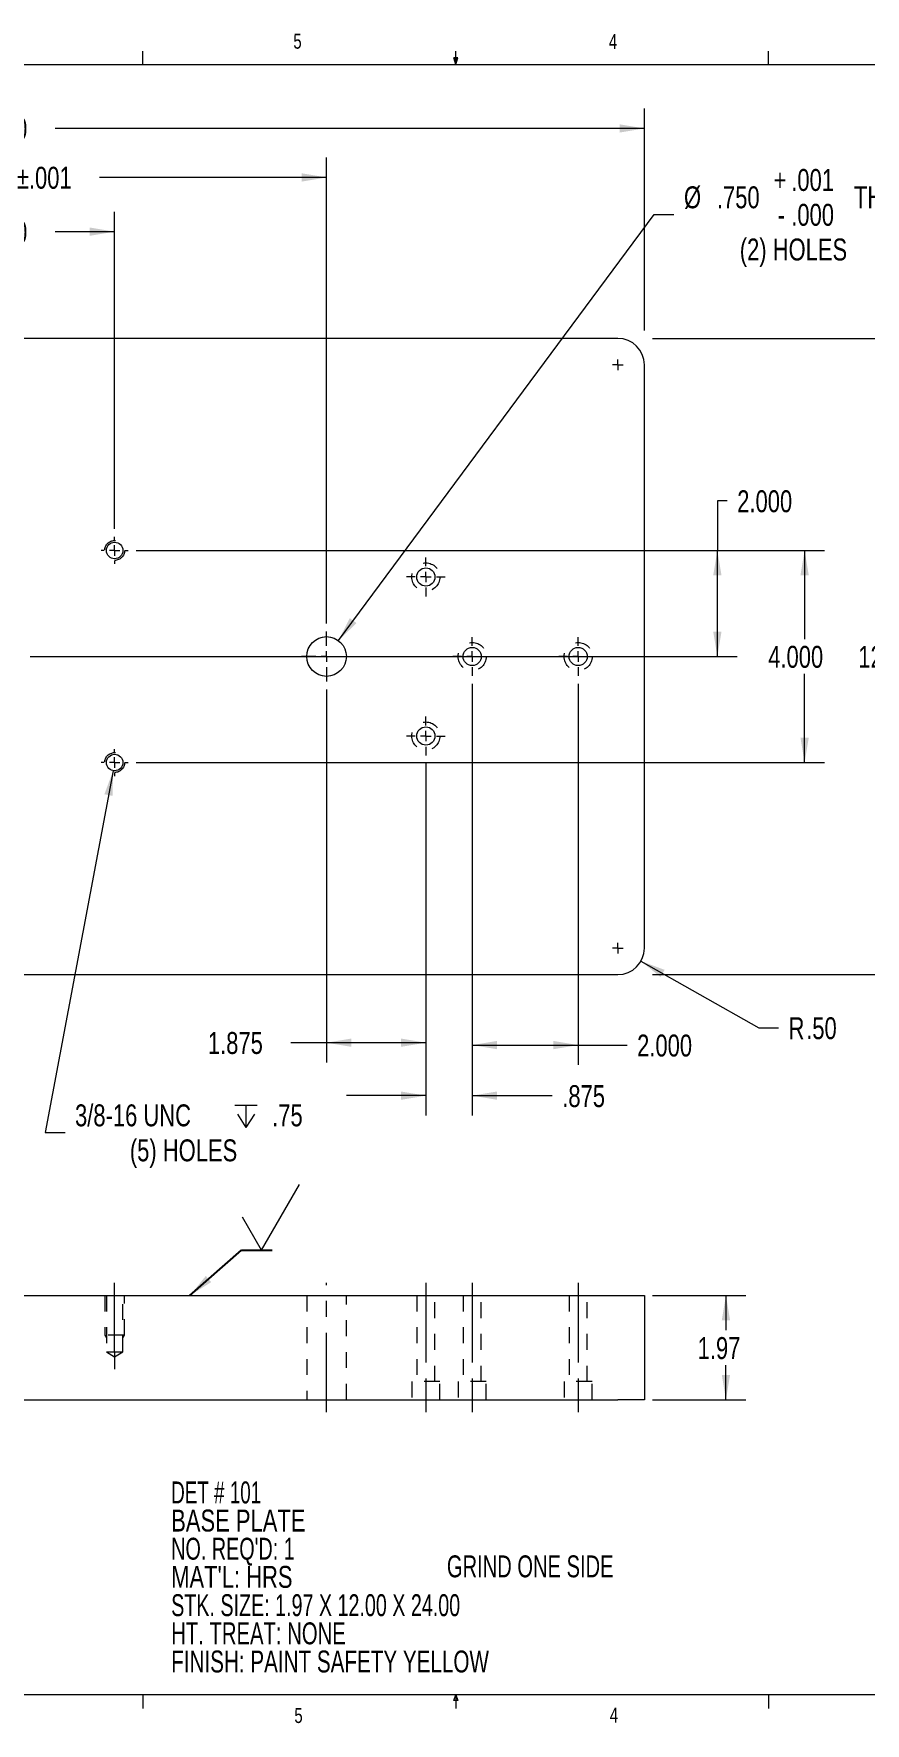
# Model space of a CAD drawing. Header units: inches. Extents: x 0.4 to 16.6, y 0.2 to 10.8.
# Drawn here: x 5.85 to 11.08, y 0.21 to 10.84 of the extents above; entities that cross this region are included whole.
import ezdxf

# ---------------------------------------------------------------- set-up
doc = ezdxf.new("R2010")
doc.units = ezdxf.units.IN
doc.header["$MEASUREMENT"] = 0
doc.linetypes.add('CENTERX2', pattern=[0.8, 0.5, -0.1, 0.1, -0.1])
doc.linetypes.add('HIDDEN', pattern=[0.075, 0.05, -0.025])
doc.styles.add('SLDTEXTSTYLE0', font='TXT', dxfattribs={"width": 0.75})
doc.styles.add('SLDTEXTSTYLE12', font='TXT', dxfattribs={"width": 0.6875})
doc.styles.add('SLDTEXTSTYLE13', font='TXT', dxfattribs={"width": 0.675})
doc.styles.add('SLDTEXTSTYLE14', font='TXT', dxfattribs={"width": 0.672414})
doc.styles.add('SLDTEXTSTYLE15', font='TXT', dxfattribs={"width": 0.692308})
doc.styles.add('SLDTEXTSTYLE16', font='TXT', dxfattribs={"width": 0.705})
doc.styles.add('SLDTEXTSTYLE8', font='TXT', dxfattribs={"width": 0.642857})
doc.dimstyles.new('SLDDIMSTYLE0', dxfattribs={"dimtxt": 0.137795, "dimasz": 0.156, "dimexe": 0, "dimexo": 0.0625, "dimgap": 0.034449, "dimtad": 0, "dimtih": 1, "dimtoh": 1, "dimlfac": 3, "dimzin": 12, "dimdsep": 46, "dimtxsty": 'SLDTEXTSTYLE0', "dimsah": 1, "dimcen": 0.09, "dimadec": 0, "dimazin": 0, "dimtfac": 1, "dimtdec": 3, "dimtofl": 0, "dimtmove": 0, "dimatfit": 3, "dimfxl": 0, "dimtolj": 1, "dimtzin": 12, "dimarcsym": 0})
doc.dimstyles.new('SLDDIMSTYLE1', dxfattribs={"dimtxt": 0.156, "dimasz": 0.156, "dimexe": 0, "dimexo": 0.0625, "dimgap": 0.039, "dimtad": 0, "dimtih": 1, "dimtoh": 1, "dimdec": 0, "dimzin": 0, "dimdsep": 46, "dimtxsty": 'Standard', "dimsah": 1, "dimcen": 0.09, "dimadec": 0, "dimazin": 0, "dimtfac": 1, "dimtdec": 0, "dimtofl": 0, "dimtmove": 0, "dimatfit": 3, "dimfxl": 0, "dimtolj": 1, "dimtzin": 0, "dimarcsym": 0})
doc.dimstyles.new('SLDDIMSTYLE2', dxfattribs={"dimtxt": 0.137795, "dimasz": 0.156, "dimexe": 0, "dimexo": 0.0625, "dimgap": 0.034449, "dimtad": 0, "dimtih": 1, "dimtoh": 1, "dimlfac": 3, "dimzin": 4, "dimdsep": 46, "dimtxsty": 'SLDTEXTSTYLE0', "dimsah": 1, "dimcen": 0.09, "dimadec": 0, "dimazin": 0, "dimtfac": 1, "dimtdec": 3, "dimtofl": 0, "dimtmove": 0, "dimatfit": 3, "dimfxl": 0, "dimtolj": 1, "dimtzin": 12, "dimarcsym": 0})
doc.dimstyles.new('SLDDIMSTYLE3', dxfattribs={"dimtxt": 0.137795, "dimasz": 0.156, "dimexe": 0, "dimexo": 0.0625, "dimgap": 0.034449, "dimtad": 0, "dimtih": 1, "dimtoh": 1, "dimlfac": 3, "dimzin": 4, "dimdsep": 46, "dimtxsty": 'SLDTEXTSTYLE0', "dimsah": 1, "dimcen": 0.09, "dimadec": 0, "dimazin": 0, "dimtfac": 1, "dimtdec": 3, "dimtofl": 0, "dimtmove": 0, "dimatfit": 3, "dimfxl": 0, "dimtolj": 1, "dimtzin": 12, "dimarcsym": 0})
doc.dimstyles.new('SLDDIMSTYLE4', dxfattribs={"dimtxt": 0.137795, "dimasz": 0.156, "dimexe": 0, "dimexo": 0.0625, "dimgap": 0.034449, "dimtad": 0, "dimtih": 1, "dimtoh": 1, "dimdec": 3, "dimlfac": 3, "dimzin": 4, "dimdsep": 46, "dimtxsty": 'SLDTEXTSTYLE0', "dimsah": 1, "dimcen": 0.09, "dimadec": 0, "dimazin": 0, "dimtol": 1, "dimtp": 0.001, "dimtm": 0.001, "dimtfac": 1, "dimtdec": 3, "dimtofl": 0, "dimtmove": 0, "dimatfit": 3, "dimfxl": 0, "dimtolj": 1, "dimarcsym": 0})
doc.dimstyles.new('SLDDIMSTYLE5', dxfattribs={"dimtxt": 0.137795, "dimasz": 0.156, "dimexe": 0, "dimexo": 0.0625, "dimgap": 0.034449, "dimtad": 0, "dimtih": 1, "dimtoh": 1, "dimdec": 3, "dimlfac": 3, "dimzin": 4, "dimdsep": 46, "dimtxsty": 'SLDTEXTSTYLE0', "dimsah": 1, "dimcen": 0.09, "dimadec": 0, "dimazin": 0, "dimtol": 1, "dimtp": 0.001, "dimtfac": 1, "dimtdec": 3, "dimtmove": 0, "dimatfit": 3, "dimfxl": 0, "dimtolj": 1, "dimtzin": 4, "dimarcsym": 0})
doc.dimstyles.new('SLDDIMSTYLE6', dxfattribs={"dimtxt": 0.137795, "dimasz": 0.156, "dimexe": 0, "dimexo": 0.0625, "dimgap": 0.034449, "dimtad": 0, "dimtih": 1, "dimtoh": 1, "dimdec": 3, "dimlfac": 3, "dimzin": 4, "dimdsep": 46, "dimtxsty": 'SLDTEXTSTYLE0', "dimsah": 1, "dimcen": 0.09, "dimadec": 0, "dimazin": 0, "dimtfac": 1, "dimtdec": 3, "dimtofl": 0, "dimtmove": 0, "dimatfit": 3, "dimfxl": 0, "dimtolj": 1, "dimtzin": 12, "dimarcsym": 0})
doc.dimstyles.new('SLDDIMSTYLE8', dxfattribs={"dimtxt": 0.137795, "dimasz": 0.156, "dimexe": 0, "dimexo": 0.0625, "dimgap": 0.034449, "dimtad": 0, "dimtih": 1, "dimtoh": 1, "dimdec": 3, "dimlfac": 3, "dimzin": 12, "dimdsep": 46, "dimtxsty": 'SLDTEXTSTYLE0', "dimsah": 1, "dimcen": 0.09, "dimadec": 0, "dimazin": 0, "dimtfac": 1, "dimtdec": 3, "dimtofl": 0, "dimtmove": 0, "dimatfit": 3, "dimfxl": 0, "dimtolj": 1, "dimtzin": 12, "dimarcsym": 0})
doc.dimstyles.new('SLDDIMSTYLE9', dxfattribs={"dimtxt": 0.137795, "dimasz": 0.156, "dimexe": 0, "dimexo": 0.0625, "dimgap": 0.034449, "dimtad": 0, "dimtih": 1, "dimtoh": 1, "dimlfac": 3, "dimzin": 12, "dimdsep": 46, "dimtxsty": 'SLDTEXTSTYLE0', "dimsah": 1, "dimcen": 0.09, "dimadec": 0, "dimazin": 0, "dimtfac": 1, "dimtdec": 3, "dimtofl": 0, "dimtmove": 0, "dimatfit": 3, "dimfxl": 0, "dimtolj": 1, "dimtzin": 12, "dimarcsym": 0})

# ---------------------------------------------------------------- blocks, each defined once
blk = doc.blocks.new('SW_NOTE_1')
at = {"color": 7, "linetype": 'Continuous', "lineweight": 0, "char_height": 0.1378, "attachment_point": 1}
for s, insert, style in [('DET # 101', (0, 0.176), 'SLDTEXTSTYLE8'), ('BASE PLATE', (0, -0.001), 'SLDTEXTSTYLE0'), ("NO. REQ'D: 1", (0, -0.178), 'SLDTEXTSTYLE13'), ("MAT'L: HRS", (0, -0.355), 'SLDTEXTSTYLE0'), ('STK. SIZE: 1.97 X 12.00 X 24.00', (0, -0.533), 'SLDTEXTSTYLE14'), ('HT. TREAT: NONE', (0, -0.71), 'SLDTEXTSTYLE15'), ('FINISH: PAINT SAFETY YELLOW', (0, -0.887), 'SLDTEXTSTYLE16')]:
    blk.add_mtext(s, dxfattribs=dict(at, insert=insert, style=style))
blk = doc.blocks.new('*D3')
at = {"color": 7, "linetype": 'Continuous', "lineweight": 0}
for p, q in [((9.738, 2.904), (10.326, 2.904)), ((10.201, 2.904), (10.201, 2.685)), ((10.201, 2.248), (10.201, 2.466)), ((9.738, 2.248), (10.326, 2.248))]:
    blk.add_line(p, q, dxfattribs=at)
for points in [[(10.201, 2.904), (10.175, 2.748), (10.227, 2.748)], [(10.201, 2.248), (10.227, 2.404), (10.175, 2.404)]]:
    blk.add_solid(points, dxfattribs=at)
at = {"color": 7, "linetype": 'Continuous', "lineweight": 0, "insert": (10.023, 2.642), "char_height": 0.1378, "attachment_point": 1, "style": 'SLDTEXTSTYLE0'}
blk.add_mtext('1.97', dxfattribs=at)
blk = doc.blocks.new('SW_SFSYMBOL_0')
at = {"color": 7, "linetype": 'Continuous', "lineweight": 0}
for q in [(0.17, 0.413), (-0.188, 0.207)]:
    blk.add_line((-0.069, 0), q, dxfattribs=at)
blk = doc.blocks.new('*D5')
at = {"color": 7, "linetype": 'Continuous', "lineweight": 0}
for p, q in [((1.688, 8.971), (1.688, 10.366)), ((9.688, 8.971), (9.688, 10.366)), ((1.688, 10.241), (5.396, 10.241)), ((9.688, 10.241), (5.979, 10.241))]:
    blk.add_line(p, q, dxfattribs=at)
for points in [[(1.688, 10.241), (1.844, 10.215), (1.844, 10.267)], [(9.688, 10.241), (9.532, 10.267), (9.532, 10.215)]]:
    blk.add_solid(points, dxfattribs=at)
at = {"color": 7, "linetype": 'Continuous', "lineweight": 0, "insert": (5.459, 10.308), "char_height": 0.1378, "attachment_point": 1, "style": 'SLDTEXTSTYLE0'}
blk.add_mtext('24.00', dxfattribs=at)
blk = doc.blocks.new('*D6')
at = {"color": 7, "linetype": 'Continuous', "lineweight": 0}
for p, q in [((9.738, 8.921), (11.388, 8.921)), ((11.263, 8.921), (11.263, 7.03)), ((11.263, 4.921), (11.263, 6.812)), ((9.738, 4.921), (11.388, 4.921))]:
    blk.add_line(p, q, dxfattribs=at)
for points in [[(11.263, 8.921), (11.237, 8.765), (11.289, 8.765)], [(11.263, 4.921), (11.289, 5.077), (11.237, 5.077)]]:
    blk.add_solid(points, dxfattribs=at)
at = {"color": 7, "linetype": 'Continuous', "lineweight": 0, "insert": (11.034, 6.988), "char_height": 0.1378, "attachment_point": 1, "style": 'SLDTEXTSTYLE0'}
blk.add_mtext('12.00', dxfattribs=at)
blk = doc.blocks.new('*D7')
at = {"color": 7, "linetype": 'Continuous', "lineweight": 0}
for p, q in [((9.666, 5.006), (10.407, 4.587)), ((10.407, 4.587), (10.532, 4.587))]:
    blk.add_line(p, q, dxfattribs=at)
blk.add_solid([(9.666, 5.006), (9.789, 4.906), (9.815, 4.951)], dxfattribs=at)
at = {"color": 7, "linetype": 'Continuous', "lineweight": 0, "attachment_point": 1, "style": 'SLDTEXTSTYLE0'}
for s, insert, char_height in [('R', (10.595, 4.653), 0.138), ('.50', (10.706, 4.653), 0.1378)]:
    blk.add_mtext(s, dxfattribs=dict(at, insert=insert, char_height=char_height))
blk = doc.blocks.new('*D8')
at = {"color": 7, "linetype": 'Continuous', "lineweight": 0}
for p, q in [((3.688, 7.129), (3.688, 10.058)), ((7.688, 7.129), (7.688, 10.058)), ((3.688, 9.933), (5.117, 9.933)), ((7.688, 9.933), (6.259, 9.933))]:
    blk.add_line(p, q, dxfattribs=at)
for points in [[(3.688, 9.933), (3.844, 9.907), (3.844, 9.959)], [(7.688, 9.933), (7.532, 9.959), (7.532, 9.907)]]:
    blk.add_solid(points, dxfattribs=at)
at = {"color": 7, "linetype": 'Continuous', "lineweight": 0, "char_height": 0.1378, "attachment_point": 1, "style": 'SLDTEXTSTYLE0'}
for s, insert in [('12.000', (5.179, 10)), ('±.001', (5.739, 10))]:
    blk.add_mtext(s, dxfattribs=dict(at, insert=insert))
blk = doc.blocks.new('*D9')
at = {"color": 7, "linetype": 'Continuous', "lineweight": 0}
for p, q in [((7.762, 7.021), (9.749, 9.701)), ((9.749, 9.701), (9.874, 9.701))]:
    blk.add_line(p, q, dxfattribs=at)
blk.add_solid([(7.762, 7.021), (7.876, 7.131), (7.834, 7.162)], dxfattribs=at)
at = {"color": 7, "linetype": 'Continuous', "lineweight": 0, "attachment_point": 1, "style": 'SLDTEXTSTYLE0'}
for s, insert, char_height in [('.001', (10.612, 9.986), 0.1378), ('%%c', (9.937, 9.877), 0.1378), ('.750', (10.144, 9.877), 0.1378), ('+', (10.501, 9.986), 0.138), (' THRU', (10.968, 9.877), 0.1378), ('-', (10.526, 9.767), 0.138), ('.000', (10.612, 9.767), 0.1378), ('(2) HOLES', (10.288, 9.549), 0.1378)]:
    blk.add_mtext(s, dxfattribs=dict(at, insert=insert, char_height=char_height))
blk = doc.blocks.new('*D19')
at = {"color": 7, "linetype": 'Continuous', "lineweight": 0}
for p, q in [((7.688, 6.713), (7.688, 4.368)), ((8.313, 6.249), (8.313, 4.368)), ((7.688, 4.493), (7.462, 4.493)), ((8.313, 4.493), (7.688, 4.493))]:
    blk.add_line(p, q, dxfattribs=at)
for points in [[(7.688, 4.493), (7.844, 4.467), (7.844, 4.519)], [(8.313, 4.493), (8.157, 4.519), (8.157, 4.467)]]:
    blk.add_solid(points, dxfattribs=at)
at = {"color": 7, "linetype": 'Continuous', "lineweight": 0, "insert": (6.941, 4.56), "char_height": 0.1378, "attachment_point": 1, "style": 'SLDTEXTSTYLE0'}
blk.add_mtext('1.875', dxfattribs=at)
blk = doc.blocks.new('*D22')
at = {"color": 7, "linetype": 'Continuous', "lineweight": 0}
for p, q in [((8.604, 6.749), (8.604, 4.035)), ((8.313, 6.249), (8.313, 4.035)), ((8.313, 4.16), (7.813, 4.16)), ((8.604, 4.16), (9.108, 4.16))]:
    blk.add_line(p, q, dxfattribs=at)
for points in [[(8.313, 4.16), (8.157, 4.186), (8.157, 4.134)], [(8.604, 4.16), (8.76, 4.134), (8.76, 4.186)]]:
    blk.add_solid(points, dxfattribs=at)
at = {"color": 7, "linetype": 'Continuous', "lineweight": 0, "insert": (9.171, 4.226), "char_height": 0.1378, "attachment_point": 1, "style": 'SLDTEXTSTYLE0'}
blk.add_mtext('.875', dxfattribs=at)
blk = doc.blocks.new('*D23')
at = {"color": 7, "linetype": 'Continuous', "lineweight": 0}
for p, q in [((8.604, 6.749), (8.604, 4.353)), ((9.271, 6.749), (9.271, 4.353)), ((8.604, 4.478), (9.271, 4.478)), ((9.271, 4.478), (9.579, 4.478))]:
    blk.add_line(p, q, dxfattribs=at)
for points in [[(8.604, 4.478), (8.76, 4.452), (8.76, 4.504)], [(9.271, 4.478), (9.115, 4.504), (9.115, 4.452)]]:
    blk.add_solid(points, dxfattribs=at)
at = {"color": 7, "linetype": 'Continuous', "lineweight": 0, "insert": (9.642, 4.544), "char_height": 0.1378, "attachment_point": 1, "style": 'SLDTEXTSTYLE0'}
blk.add_mtext('2.000', dxfattribs=at)
blk = doc.blocks.new('*D25')
at = {"color": 7, "linetype": 'Continuous', "lineweight": 0}
for p, q in [((5.021, 7.723), (5.021, 9.717)), ((6.354, 7.723), (6.354, 9.717)), ((5.021, 9.592), (5.396, 9.592)), ((6.354, 9.592), (5.979, 9.592))]:
    blk.add_line(p, q, dxfattribs=at)
for points in [[(5.021, 9.592), (5.177, 9.566), (5.177, 9.618)], [(6.354, 9.592), (6.198, 9.618), (6.198, 9.566)]]:
    blk.add_solid(points, dxfattribs=at)
at = {"color": 7, "linetype": 'Continuous', "lineweight": 0, "insert": (5.459, 9.658), "char_height": 0.1378, "attachment_point": 1, "style": 'SLDTEXTSTYLE0'}
blk.add_mtext('4.000', dxfattribs=at)
blk = doc.blocks.new('*D26')
at = {"color": 7, "linetype": 'Continuous', "lineweight": 0}
for p, q in [((10.209, 7.9), (10.147, 7.9)), ((10.147, 7.9), (10.147, 7.588)), ((6.49, 7.588), (10.272, 7.588)), ((10.147, 6.921), (10.147, 7.588)), ((5.823, 6.921), (10.272, 6.921))]:
    blk.add_line(p, q, dxfattribs=at)
for points in [[(10.147, 7.588), (10.121, 7.432), (10.173, 7.432)], [(10.147, 6.921), (10.173, 7.077), (10.121, 7.077)]]:
    blk.add_solid(points, dxfattribs=at)
at = {"color": 7, "linetype": 'Continuous', "lineweight": 0, "insert": (10.272, 7.966), "char_height": 0.1378, "attachment_point": 1, "style": 'SLDTEXTSTYLE0'}
blk.add_mtext('2.000', dxfattribs=at)
blk = doc.blocks.new('*D27')
at = {"color": 7, "linetype": 'Continuous', "lineweight": 0}
for p, q in [((6.49, 7.588), (10.821, 7.588)), ((10.696, 7.588), (10.696, 7.03)), ((10.696, 6.254), (10.696, 6.812)), ((6.49, 6.254), (10.821, 6.254))]:
    blk.add_line(p, q, dxfattribs=at)
for points in [[(10.696, 7.588), (10.67, 7.432), (10.722, 7.432)], [(10.696, 6.254), (10.722, 6.41), (10.67, 6.41)]]:
    blk.add_solid(points, dxfattribs=at)
at = {"color": 7, "linetype": 'Continuous', "lineweight": 0, "insert": (10.467, 6.988), "char_height": 0.1378, "attachment_point": 1, "style": 'SLDTEXTSTYLE0'}
blk.add_mtext('4.000', dxfattribs=at)
blk = doc.blocks.new('SW_SYMBOL_HOLE_DEPTH')
at = {"color": 0, "linetype": 'Continuous', "lineweight": 0}
for p, q in [((0, 34.4), (31.5, 34.4)), ((15.7, 34.4), (15.7, 3)), ((3.9, 21.9), (15.7, 3)), ((27.6, 21.9), (15.7, 3))]:
    blk.add_line(p, q, dxfattribs=at)
blk = doc.blocks.new('*D28')
at = {"color": 7, "linetype": 'Continuous', "lineweight": 0}
for p, q in [((6.345, 6.203), (5.918, 3.928)), ((5.918, 3.928), (6.043, 3.928))]:
    blk.add_line(p, q, dxfattribs=at)
blk.add_solid([(6.345, 6.203), (6.29, 6.055), (6.341, 6.045)], dxfattribs=at)
at = {"color": 7, "linetype": 'Continuous', "lineweight": 0, "xscale": 0.004470703125, "yscale": 0.004470703125, "zscale": 0.004470703125}
blk.add_blockref('SW_SYMBOL_HOLE_DEPTH', (7.11, 3.946), dxfattribs=at)
at = {"color": 7, "linetype": 'Continuous', "lineweight": 0, "char_height": 0.1378, "attachment_point": 1, "style": 'SLDTEXTSTYLE0'}
for s, insert in [('3/8-16 UNC', (6.105, 4.105)), (' .75', (7.307, 4.105)), ('(5) HOLES', (6.45, 3.885))]:
    blk.add_mtext(s, dxfattribs=dict(at, insert=insert))
blk = doc.blocks.new('SW_CENTERMARKSYMBOL_0')
at = {"color": 7, "linetype": 'Continuous', "lineweight": 0}
for q in [(-0.033, 0), (0, 0.033), (0, -0.033), (0.033, 0)]:
    blk.add_line((0, 0), q, dxfattribs=at)
blk = doc.blocks.new('SW_CENTERMARKSYMBOL_1')
at = {"color": 7, "linetype": 'Continuous', "lineweight": 0}
for q in [(-0.033, 0), (0, 0.033), (0, -0.033), (0.033, 0)]:
    blk.add_line((0, 0), q, dxfattribs=at)
blk = doc.blocks.new('SW_CENTERMARKSYMBOL_5')
at = {"color": 7, "linetype": 'Continuous', "lineweight": 0}
for p, q in [((0, 0.067), (0, 0.158)), ((-0.067, 0), (-0.158, 0)), ((0, 0), (-0.033, 0)), ((0, 0), (0, 0.033)), ((0, 0), (0, -0.033)), ((0, 0), (0.033, 0)), ((0.067, 0), (0.158, 0)), ((0, -0.067), (0, -0.158))]:
    blk.add_line(p, q, dxfattribs=at)
blk = doc.blocks.new('SW_CENTERMARKSYMBOL_6')
at = {"color": 7, "linetype": 'Continuous', "lineweight": 0}
for p, q in [((0, 0.067), (0, 0.122)), ((-0.067, 0), (-0.122, 0)), ((0, 0), (-0.033, 0)), ((0, 0), (0, 0.033)), ((0, 0), (0, -0.033)), ((0, 0), (0.033, 0)), ((0.067, 0), (0.122, 0)), ((0, -0.067), (0, -0.122))]:
    blk.add_line(p, q, dxfattribs=at)
blk = doc.blocks.new('SW_CENTERMARKSYMBOL_7')
at = {"color": 7, "linetype": 'Continuous', "lineweight": 0}
for p, q in [((0, 0.067), (0, 0.122)), ((-0.067, 0), (-0.122, 0)), ((0, 0), (-0.033, 0)), ((0, 0), (0, 0.033)), ((0, 0), (0, -0.033)), ((0, 0), (0.033, 0)), ((0.067, 0), (0.122, 0)), ((0, -0.067), (0, -0.122))]:
    blk.add_line(p, q, dxfattribs=at)
blk = doc.blocks.new('SW_CENTERMARKSYMBOL_10')
at = {"color": 7, "linetype": 'Continuous', "lineweight": 0}
for p, q in [((0, 0.067), (0, 0.122)), ((-0.067, 0), (-0.122, 0)), ((0, 0), (-0.033, 0)), ((0, 0), (0, 0.033)), ((0, 0), (0, -0.033)), ((0, 0), (0.033, 0)), ((0.067, 0), (0.122, 0)), ((0, -0.067), (0, -0.122))]:
    blk.add_line(p, q, dxfattribs=at)
blk = doc.blocks.new('SW_CENTERMARKSYMBOL_11')
at = {"color": 7, "linetype": 'Continuous', "lineweight": 0}
for p, q in [((0, 0.067), (0, 0.122)), ((-0.067, 0), (-0.122, 0)), ((0, 0), (-0.033, 0)), ((0, 0), (0, 0.033)), ((0, 0), (0, -0.033)), ((0, 0), (0.033, 0)), ((0.067, 0), (0.122, 0)), ((0, -0.067), (0, -0.122))]:
    blk.add_line(p, q, dxfattribs=at)
blk = doc.blocks.new('SW_CENTERMARKSYMBOL_15')
at = {"color": 7, "linetype": 'Continuous', "lineweight": 0}
for p, q in [((-0.067, 0), (-0.085, 0)), ((0, 0), (-0.033, 0)), ((0, 0.067), (0, 0.085)), ((0, 0), (0, 0.033)), ((0, 0), (0, -0.033)), ((0, 0), (0.033, 0)), ((0.067, 0), (0.085, 0)), ((0, -0.067), (0, -0.085))]:
    blk.add_line(p, q, dxfattribs=at)
blk = doc.blocks.new('SW_CENTERMARKSYMBOL_16')
at = {"color": 7, "linetype": 'Continuous', "lineweight": 0}
for p, q in [((-0.067, 0), (-0.085, 0)), ((0, 0), (-0.033, 0)), ((0, 0.067), (0, 0.085)), ((0, 0), (0, 0.033)), ((0, 0), (0, -0.033)), ((0, 0), (0.033, 0)), ((0.067, 0), (0.085, 0)), ((0, -0.067), (0, -0.085))]:
    blk.add_line(p, q, dxfattribs=at)

msp = doc.modelspace()

# ---------------------------------------------------------------- linework, layer by layer
at = {"color": 7, "linetype": 'Continuous', "lineweight": 0}
for p, q in [((0.62625, 10.64207), (16.37625, 10.64207)), ((6.53225, 10.64207), (6.53225, 10.72687)), ((8.501, 10.64207), (8.48775, 10.68401)), ((8.51356, 10.68401), (8.48775, 10.68401)), ((8.49396, 10.68401), (8.501, 10.64207)), ((8.501, 10.64207), (8.501, 10.72687)), ((8.501, 10.64207), (8.51356, 10.68401)), ((8.50591, 10.68401), (8.501, 10.64207)), ((10.46975, 10.64207), (10.46975, 10.72687)), ((16.37625, 0.39207), (0.62625, 0.39207)), ((6.53225, 0.39207), (6.53225, 0.30727)), ((8.48775, 0.3575), (8.501, 0.39207)), ((8.51356, 0.3575), (8.48775, 0.3575)), ((8.501, 0.39207), (8.501, 0.30727)), ((8.501, 0.39207), (8.51356, 0.3575)), ((10.46975, 0.39207), (10.46975, 0.30727))]:
    msp.add_line(p, q, dxfattribs=at)
at = {"color": 7, "linetype": 'Continuous', "lineweight": 15}
for p, q in [((9.52097, 8.92103), (1.85431, 8.92103)), ((9.68764, 5.0877), (9.68764, 8.75436)), ((1.85431, 4.92103), (9.52097, 4.92103)), ((1.85431, 2.90396), (9.52097, 2.90396)), ((9.52097, 2.90396), (9.68764, 2.90396)), ((9.68764, 2.90396), (9.68764, 2.24771)), ((1.85431, 2.24771), (9.52097, 2.24771)), ((9.68764, 2.24771), (9.52097, 2.24771))]:
    msp.add_line(p, q, dxfattribs=at)
at = {"color": 7, "linetype": 'CENTERX2', "lineweight": 0}
for p, q in [((6.35431, 2.5498), (6.35431, 2.9827)), ((7.68764, 2.16897), (7.68764, 2.9827)), ((8.31264, 2.9827), (8.31264, 2.36188)), ((8.60431, 2.9827), (8.60431, 2.36188)), ((9.27097, 2.9827), (9.27097, 2.36188)), ((6.35431, 2.5498), (6.35431, 2.43976)), ((8.31264, 2.36188), (8.31264, 2.16897)), ((8.60431, 2.36188), (8.60431, 2.16897)), ((9.27097, 2.36188), (9.27097, 2.16897))]:
    msp.add_line(p, q, dxfattribs=at)
at = {"color": 7, "linetype": 'HIDDEN', "lineweight": 0}
for p, q in [((6.29181, 2.90396), (6.29181, 2.65396)), ((6.41681, 2.65396), (6.41681, 2.90396)), ((6.29181, 2.65396), (6.30222, 2.63834)), ((6.41449, 2.65396), (6.29181, 2.65396)), ((6.40639, 2.63834), (6.41681, 2.65396)), ((6.41681, 2.65396), (6.41449, 2.65396))]:
    msp.add_line(p, q, dxfattribs=at)
at = {"color": 9, "linetype": 'HIDDEN', "lineweight": 0}
for p, q in [((6.30222, 2.90396), (6.30222, 2.5498)), ((6.40639, 2.5498), (6.40639, 2.90396)), ((7.56264, 2.90396), (7.56264, 2.24771)), ((7.81264, 2.24771), (7.81264, 2.90396)), ((8.25536, 2.90396), (8.25536, 2.36188)), ((8.36992, 2.36188), (8.36992, 2.90396)), ((8.54702, 2.90396), (8.54702, 2.36188)), ((8.66159, 2.36188), (8.66159, 2.90396)), ((9.21369, 2.90396), (9.21369, 2.36188)), ((9.32826, 2.36188), (9.32826, 2.90396)), ((6.30222, 2.5498), (6.35431, 2.5498)), ((6.30222, 2.5498), (6.35431, 2.5185)), ((6.35431, 2.5498), (6.40639, 2.5498)), ((6.35431, 2.5185), (6.40639, 2.5498)), ((8.40119, 2.36188), (8.22409, 2.36188)), ((8.22409, 2.36188), (8.22409, 2.24771)), ((8.40119, 2.24771), (8.40119, 2.36188)), ((8.69286, 2.36188), (8.51576, 2.36188)), ((8.51576, 2.36188), (8.51576, 2.24771)), ((8.69286, 2.24771), (8.69286, 2.36188)), ((9.35952, 2.36188), (9.18242, 2.36188)), ((9.18242, 2.36188), (9.18242, 2.24771)), ((9.35953, 2.24771), (9.35952, 2.36188))]:
    msp.add_line(p, q, dxfattribs=at)
at = {"color": 7, "linetype": 'HIDDEN', "lineweight": 0}
for centre in [(6.35431, 7.5877), (6.35431, 6.25436)]:
    msp.add_circle(centre, 0.0625, dxfattribs=at)
at = {"color": 7, "linetype": 'Continuous', "lineweight": 15}
for centre, radius in [((6.35431, 7.5877), 0.05208), ((8.31264, 7.42103), 0.05728), ((7.68764, 6.92103), 0.125), ((8.60431, 6.92103), 0.05728), ((9.27097, 6.92103), 0.05728), ((8.31264, 6.42103), 0.05728), ((6.35431, 6.25436), 0.05208)]:
    msp.add_circle(centre, radius, dxfattribs=at)
at = {"color": 9, "linetype": 'HIDDEN', "lineweight": 0}
for centre in [(8.31264, 7.42103), (8.60431, 6.92103), (9.27097, 6.92103), (8.31264, 6.42103)]:
    msp.add_circle(centre, 0.08855, dxfattribs=at)
at = {"color": 7, "linetype": 'Continuous', "lineweight": 15}
for centre, start, end in [((9.52097, 8.75436), 0, 90), ((9.52097, 5.0877), 270, 0)]:
    msp.add_arc(centre, 0.16667, start, end, dxfattribs=at)

# ---------------------------------------------------------------- block references
at = {"color": 7, "linetype": 'Continuous', "lineweight": 0}
for name, p in [('SW_CENTERMARKSYMBOL_1', (9.52097, 8.75436)), ('SW_CENTERMARKSYMBOL_16', (6.35431, 7.5877)), ('SW_CENTERMARKSYMBOL_11', (8.31264, 7.42103)), ('SW_CENTERMARKSYMBOL_5', (7.68764, 6.92103)), ('SW_CENTERMARKSYMBOL_7', (8.60431, 6.92103)), ('SW_CENTERMARKSYMBOL_6', (9.27097, 6.92103)), ('SW_CENTERMARKSYMBOL_10', (8.31264, 6.42103)), ('SW_CENTERMARKSYMBOL_15', (6.35431, 6.25436)), ('SW_CENTERMARKSYMBOL_0', (9.52097, 5.0877)), ('SW_SFSYMBOL_0', (7.34653, 3.18906)), ('SW_NOTE_1', (6.71013, 1.55836))]:
    msp.add_blockref(name, p, dxfattribs=at)

# ---------------------------------------------------------------- texts
at = {"color": 7, "linetype": 'Continuous', "lineweight": 0, "attachment_point": 1}
for s, insert, char_height, style in [('5', (7.47869, 10.83619), 0.09375, 'SLDTEXTSTYLE0'), ('4', (9.4643, 10.83456), 0.09375, 'SLDTEXTSTYLE0'), ('GRIND ONE SIDE', (8.44502, 1.26946), 0.1377953, 'SLDTEXTSTYLE12'), ('5', (7.48512, 0.30949), 0.09375, 'SLDTEXTSTYLE0'), ('4', (9.47012, 0.31262), 0.09375, 'SLDTEXTSTYLE0')]:
    msp.add_mtext(s, dxfattribs=dict(at, insert=insert, char_height=char_height, style=style))

# ---------------------------------------------------------------- dimensions: what is measured, and where the dimension line sits
at = {"color": 7, "linetype": 'Continuous', "lineweight": 0}
for base, p1, p2, dimstyle, override, picture, middle in [((9.68764, 10.24149), (1.68764, 8.92103), (9.68764, 8.92103), 'SLDDIMSTYLE2', {"dimtxt": 0.137795, "dimasz": 0.156, "dimexe": 0.125, "dimexo": 0.05, "dimgap": 0.06, "dimtad": 0, "dimtih": 1, "dimtoh": 1, "dimlfac": 3, "dimzin": 4, "dimtzin": 12}, '*D5', (5.68764, 10.24149)), ((3.68764, 9.9333), (7.68764, 6.92103), (3.68764, 6.92103), 'SLDDIMSTYLE4', {"dimtxt": 0.137795, "dimasz": 0.156, "dimexe": 0.125, "dimexo": 0.05, "dimgap": 0.06, "dimtad": 0, "dimtih": 1, "dimtoh": 1, "dimlfac": 3, "dimzin": 4, "dimtzin": 8}, '*D8', (5.68764, 9.9333)), ((5.02097, 9.59162), (6.35431, 7.5877), (5.02097, 7.5877), 'SLDDIMSTYLE6', {"dimtxt": 0.137795, "dimasz": 0.156, "dimexe": 0.125, "dimexo": 0.05, "dimgap": 0.06, "dimtad": 0, "dimtih": 1, "dimtoh": 1, "dimlfac": 3, "dimzin": 4, "dimtzin": 12}, '*D25', (5.68764, 9.59162)), ((7.68764, 4.49322), (8.31264, 6.42103), (7.68764, 6.92103), 'SLDDIMSTYLE8', {"dimtxt": 0.137795, "dimasz": 0.156, "dimexe": 0.125, "dimexo": 0.05, "dimgap": 0.06, "dimtad": 0, "dimtih": 1, "dimtoh": 1, "dimlfac": 3, "dimzin": 12, "dimtzin": 12}, '*D19', (7.17041, 4.49322)), ((8.31264, 4.15971), (8.60431, 6.92103), (8.31264, 6.42103), 'SLDDIMSTYLE8', {"dimtxt": 0.137795, "dimasz": 0.156, "dimexe": 0.125, "dimexo": 0.05, "dimgap": 0.06, "dimtad": 0, "dimtih": 1, "dimtoh": 1, "dimlfac": 3, "dimzin": 12, "dimtzin": 12}, '*D22', (9.34904, 4.15971)), ((8.60431, 4.47762), (9.27097, 6.92103), (8.60431, 6.92103), 'SLDDIMSTYLE6', {"dimtxt": 0.137795, "dimasz": 0.156, "dimexe": 0.125, "dimexo": 0.05, "dimgap": 0.06, "dimtad": 0, "dimtih": 1, "dimtoh": 1, "dimlfac": 3, "dimzin": 4, "dimtzin": 12}, '*D23', (9.87084, 4.47762))]:
    dim = msp.add_linear_dim(base=base, p1=p1, p2=p2, dimstyle=dimstyle, override=override, dxfattribs=at)
    dim.commit()
    dim.dimension.update_dxf_attribs({"geometry": picture, "text_midpoint": middle, "dimtype": 160})
for p1, p2, text, dimstyle, override, picture, middle in [((7.61318, 6.82063), (7.76211, 7.02143), '<> THRU\\P(2) HOLES', 'SLDDIMSTYLE5', {"dimtxt": 0.137795, "dimasz": 0.156, "dimexe": 0.125, "dimexo": 0.05, "dimgap": 0.06, "dimtad": 0, "dimtih": 1, "dimtoh": 1, "dimlfac": 3, "dimzin": 4, "dimtzin": 4}, '*D9', (10.69581, 9.70054)), ((6.36392, 6.30555), (6.3447, 6.20318), '3/8-16 UNC{\\fGDT;x} .75\\P(5) HOLES', 'SLDDIMSTYLE9', {"dimtxt": 0.137795, "dimasz": 0.156, "dimexe": 0.125, "dimexo": 0.05, "dimgap": 0.06, "dimtad": 0, "dimtih": 1, "dimtoh": 1, "dimlfac": 3, "dimzin": 12, "dimpost": '<>', "dimtzin": 12}, '*D28', (6.8587, 3.92824))]:
    dim = msp.add_diameter_dim_2p(p1=p1, p2=p2, text=text, dimstyle=dimstyle, override=override, dxfattribs=at)
    dim.commit()
    dim.dimension.update_dxf_attribs({"geometry": picture, "text_midpoint": middle, "dimtype": 163})
for base, p1, p2, dimstyle, override, picture, middle in [((11.26268, 4.92103), (9.68764, 8.92103), (9.68764, 4.92103), 'SLDDIMSTYLE2', {"dimtxt": 0.137795, "dimasz": 0.156, "dimexe": 0.125, "dimexo": 0.05, "dimgap": 0.06, "dimtad": 0, "dimtih": 1, "dimtoh": 1, "dimlfac": 3, "dimzin": 4, "dimtzin": 12}, '*D6', (11.26268, 6.92103)), ((10.14687, 7.5877), (5.68764, 6.92103), (6.35431, 7.5877), 'SLDDIMSTYLE6', {"dimtxt": 0.137795, "dimasz": 0.156, "dimexe": 0.125, "dimexo": 0.05, "dimgap": 0.06, "dimtad": 0, "dimtih": 1, "dimtoh": 1, "dimlfac": 3, "dimzin": 4, "dimtzin": 12}, '*D26', (10.14687, 7.89951)), ((10.69581, 7.5877), (6.35431, 6.25436), (6.35431, 7.5877), 'SLDDIMSTYLE6', {"dimtxt": 0.137795, "dimasz": 0.156, "dimexe": 0.125, "dimexo": 0.05, "dimgap": 0.06, "dimtad": 0, "dimtih": 1, "dimtoh": 1, "dimlfac": 3, "dimzin": 4, "dimtzin": 12}, '*D27', (10.69581, 6.92103)), ((10.20074, 2.90396), (9.68764, 2.24771), (9.68764, 2.90396), 'SLDDIMSTYLE0', {"dimtxt": 0.137795, "dimasz": 0.156, "dimexe": 0.125, "dimexo": 0.05, "dimgap": 0.06, "dimtad": 0, "dimtih": 1, "dimtoh": 1, "dimlfac": 3, "dimzin": 12, "dimtzin": 12}, '*D3', (10.20074, 2.57584))]:
    dim = msp.add_linear_dim(base=base, p1=p1, p2=p2, angle=90, dimstyle=dimstyle, override=override, dxfattribs=at)
    dim.commit()
    dim.dimension.update_dxf_attribs({"geometry": picture, "text_midpoint": middle, "dimtype": 160})
dim = msp.add_radius_dim(center=(9.52097, 5.0877), mpoint=(9.66605, 5.00565), dimstyle='SLDDIMSTYLE3', override={"dimtxt": 0.137795, "dimasz": 0.156, "dimexe": 0.125, "dimexo": 0.05, "dimgap": 0.06, "dimtad": 0, "dimtih": 1, "dimtoh": 1, "dimlfac": 3, "dimzin": 4, "dimtzin": 12}, dxfattribs=at)
dim.commit()
dim.dimension.update_dxf_attribs({"geometry": '*D7', "text_midpoint": (10.77754, 4.58654), "dimtype": 164})

# ---------------------------------------------------------------- leaders
msp.add_leader([(6.82761, 2.90396), (7.15263, 3.18906), (7.34653, 3.18906)], dimstyle='SLDDIMSTYLE1', dxfattribs=at)

doc.saveas('drawing.dxf')
